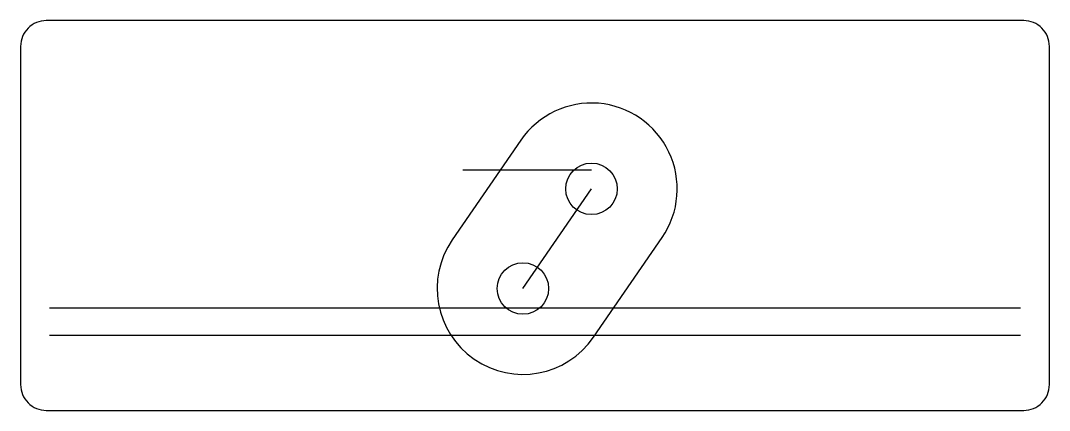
# Model space of a CAD drawing. Header units: millimetres. Extents: x -30 to 30, y -11.3 to 11.4.
import ezdxf

# ---------------------------------------------------------------- set-up
doc = ezdxf.new("R2010")
doc.units = ezdxf.units.MM
doc.layers.get('0').update_dxf_attribs({"linetype": 'CONTINUOUS'})

msp = doc.modelspace()

# ---------------------------------------------------------------- linework, layer by layer
for p, q in [((-4.206, 2.65), (3.294, 2.65)), ((-0.706, -4.25), (3.294, 1.55)), ((28.306, -5.4), (-28.306, -5.4)), ((28.306, -6.98), (-28.306, -6.98))]:
    msp.add_line(p, q)
for points in [[(-30, 9.85), (-30, -9.85, 0.414214), (-28.5, -11.35), (28.5, -11.35, 0.414214), (30, -9.85), (30, 9.85, 0.414214), (28.5, 11.35), (-28.5, 11.35, 0.414214)], [(3.41, -7.089), (7.41, -1.289, 1), (-0.822, 4.389), (-4.822, -1.411, 1)]]:
    msp.add_lwpolyline(points, format="xyb", close=True)
for centre in [(3.294, 1.55), (-0.706, -4.25)]:
    msp.add_circle(centre, 1.5)

doc.saveas('drawing.dxf')
